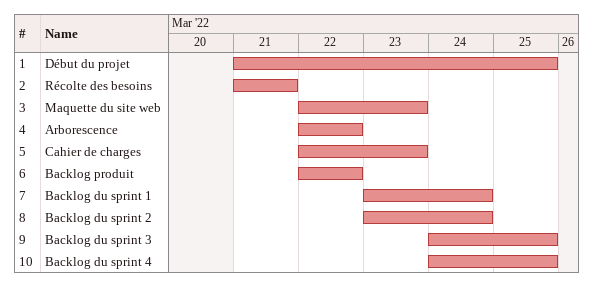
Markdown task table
| ID | Task | Start | Finish |
|---|---|---|---|
| 1 | Début du projet | 2022-03-21 | 2022-03-25 |
| 2 | Récolte des besoins | 2022-03-21 | 2022-03-21 |
| 3 | Maquette du site web | 2022-03-22 | 2022-03-23 |
| 4 | Arborescence | 2022-03-22 | 2022-03-22 |
| 5 | Cahier de charges | 2022-03-22 | 2022-03-23 |
| 6 | Backlog produit | 2022-03-22 | 2022-03-22 |
| 7 | Backlog du sprint 1 | 2022-03-23 | 2022-03-24 |
| 8 | Backlog du sprint 2 | 2022-03-23 | 2022-03-24 |
| 9 | Backlog du sprint 3 | 2022-03-24 | 2022-03-25 |
| 10 | Backlog du sprint 4 | 2022-03-24 | 2022-03-25 |
